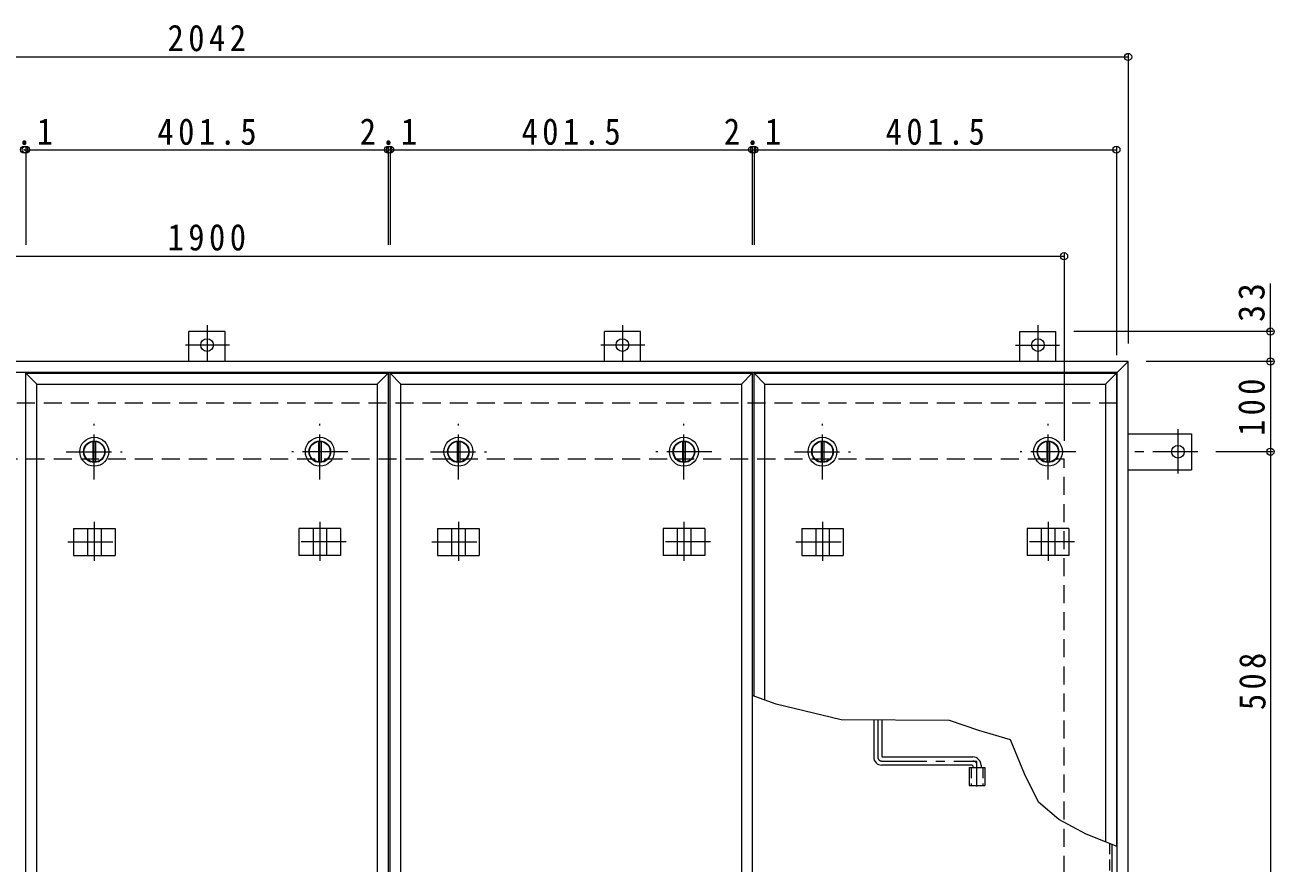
# Model space of a CAD drawing. Units: millimetres at full size, sheet at 1:10. Extents: x -2660 to 2777, y -1962 to 1732.
# Drawn here: x -1507 to -122, y 585 to 1515 of the extents above; entities that cross this region are included whole.
import ezdxf

# ---------------------------------------------------------------- set-up
doc = ezdxf.new("R2010")
doc.units = ezdxf.units.MM
doc.header["$LTSCALE"] = 10
doc.header["$PDMODE"] = 32
doc.header["$PDSIZE"] = 8
for name, pattern in [('CHAIN1', [8, 5, -1, 1, -1]), ('DASHED1', [1.8, 1.2, -0.6]), ('DASHED2', [3, 2, -1])]:
    doc.linetypes.add(name, pattern=pattern)
for name, color, linetype, lineweight in [('0-1_躯体', 2, 'Continuous', 9), ('0-2_仕上', 3, 'Continuous', 9), ('0-3_建具', 4, 'Continuous', 9), ('0-5_寸法', 7, 'DASHED1', 9), ('0-6_ハッチ', 6, 'Continuous', 9), ('0-A', 3, 'CHAIN1', 9), ('0-C', 2, 'Continuous', 9), ('0-E', 3, 'Continuous', 9), ('0-F', 7, 'Continuous', 9)]:
    doc.layers.add(name, color=color, linetype=linetype, lineweight=lineweight)
doc.styles.add('ＭＳ ゴシック', font='')
doc.styles.get('ＭＳ ゴシック').set_extended_font_data('MS Gothic')

msp = doc.modelspace()

# ---------------------------------------------------------------- linework, layer by layer
at = {"layer": '0-1_躯体', "linetype": 'DASHED2'}
for p, q in [((-295.89, 1095.44), (-2313.89, 1095.44)), ((-2254.89, 1033.44), (-354.89, 1033.44)), ((-354.89, 33.44), (-354.89, 1033.44))]:
    msp.add_line(p, q, dxfattribs=at)
at = {"layer": '0-1_躯体', "linetype": 'CHAIN1'}
for p, q in [((-1179.89, 1010.44), (-1179.89, 1072.44)), ((-776.27, 1010.44), (-776.27, 1072.44)), ((-372.64, 1010.44), (-372.64, 1072.44)), ((-1148.89, 1041.44), (-1210.89, 1041.44)), ((-745.27, 1041.44), (-807.27, 1041.44)), ((-341.64, 1041.44), (-403.64, 1041.44))]:
    msp.add_line(p, q, dxfattribs=at)
at = {"layer": '0-1_躯体'}
for p, q in [((-1181.39, 1052.84), (-1181.39, 1030.04)), ((-1178.39, 1052.84), (-1178.39, 1030.04)), ((-777.77, 1052.84), (-777.77, 1030.04)), ((-774.77, 1052.84), (-774.77, 1030.04)), ((-374.14, 1052.84), (-374.14, 1030.04)), ((-371.14, 1052.84), (-371.14, 1030.04))]:
    msp.add_line(p, q, dxfattribs=at)
for centre, radius in [((-1179.89, 1041.44), 16), ((-1179.89, 1041.44), 12), ((-1179.89, 1041.44), 11.5), ((-776.27, 1041.44), 16), ((-776.27, 1041.44), 12), ((-776.27, 1041.44), 11.5), ((-372.64, 1041.44), 16), ((-372.64, 1041.44), 12), ((-372.64, 1041.44), 11.5)]:
    msp.add_circle(centre, radius, dxfattribs=at)
at = {"layer": '0-2_仕上'}
for p, q in [((-1505.64, 1128.44), (-1493.64, 1116.44)), ((-1505.64, 1128.44), (-1104.14, 1128.44)), ((-1505.64, -61.56), (-1505.64, 1128.44)), ((-1116.14, 1116.44), (-1104.14, 1128.44)), ((-1104.14, 1128.44), (-1104.14, -61.56)), ((-1102.02, 1128.44), (-1090.02, 1116.44)), ((-1102.02, 1128.44), (-700.52, 1128.44)), ((-1102.02, -61.56), (-1102.02, 1128.44)), ((-712.52, 1116.44), (-700.52, 1128.44)), ((-700.52, 1128.44), (-700.52, -61.56)), ((-698.39, 1128.44), (-686.39, 1116.44)), ((-698.39, 1128.44), (-296.89, 1128.44)), ((-698.39, 770.47), (-698.39, 1128.44)), ((-308.89, 1116.44), (-296.89, 1128.44)), ((-296.89, 1128.44), (-296.89, 604.21)), ((-1493.64, 1116.44), (-1116.14, 1116.44)), ((-1493.64, -49.56), (-1493.64, 1116.44)), ((-1116.14, 1116.44), (-1116.14, -49.56)), ((-1090.02, 1116.44), (-712.52, 1116.44)), ((-1090.02, -49.56), (-1090.02, 1116.44)), ((-712.52, 1116.44), (-712.52, -49.56)), ((-686.39, 1116.44), (-308.89, 1116.44)), ((-686.39, 766.13), (-686.39, 1116.44)), ((-308.89, 1116.44), (-308.89, 608.86)), ((-460.04, 691.44), (-460.04, 671.44)), ((-460.04, 691.44), (-442.74, 691.44)), ((-442.74, 691.44), (-442.74, 671.44)), ((-460.04, 671.44), (-442.74, 671.44))]:
    msp.add_line(p, q, dxfattribs=at)
at = {"layer": '0-2_仕上', "linetype": 'DASHED1'}
for p, q in [((-457.74, 691.44), (-457.74, 671.44)), ((-445.04, 691.44), (-445.04, 671.44))]:
    msp.add_line(p, q, dxfattribs=at)
at = {"layer": '0-3_建具', "color": 2}
for p, q in [((-283.89, 1141.44), (-2325.89, 1141.44)), ((-283.89, 1141.44), (-295.89, 1129.44)), ((-283.89, -74.56), (-283.89, 1141.44)), ((-295.89, 1129.44), (-2313.89, 1129.44)), ((-295.89, -62.56), (-295.89, 1129.44))]:
    msp.add_line(p, q, dxfattribs=at)
at = {"layer": '0-3_建具'}
for p, q in [((-1452.98, 956.44), (-1452.98, 926.44)), ((-1452.98, 956.44), (-1406.81, 956.44)), ((-1437.39, 956.44), (-1437.39, 926.44)), ((-1422.39, 956.44), (-1422.39, 926.44)), ((-1406.81, 956.44), (-1406.81, 926.44)), ((-1156.81, 956.44), (-1202.98, 956.44)), ((-1202.98, 956.44), (-1202.98, 926.44)), ((-1187.39, 956.44), (-1187.39, 926.44)), ((-1172.39, 956.44), (-1172.39, 926.44)), ((-1156.81, 956.44), (-1156.81, 926.44)), ((-1049.36, 956.44), (-1049.36, 926.44)), ((-1049.36, 956.44), (-1003.18, 956.44)), ((-1033.77, 956.44), (-1033.77, 926.44)), ((-1018.77, 956.44), (-1018.77, 926.44)), ((-1003.18, 956.44), (-1003.18, 926.44)), ((-753.18, 956.44), (-799.36, 956.44)), ((-799.36, 956.44), (-799.36, 926.44)), ((-783.77, 956.44), (-783.77, 926.44)), ((-768.77, 956.44), (-768.77, 926.44)), ((-753.18, 956.44), (-753.18, 926.44)), ((-645.73, 956.44), (-645.73, 926.44)), ((-645.73, 956.44), (-599.56, 956.44)), ((-630.14, 956.44), (-630.14, 926.44)), ((-615.14, 956.44), (-615.14, 926.44)), ((-599.56, 956.44), (-599.56, 926.44)), ((-349.56, 956.44), (-395.73, 956.44)), ((-395.73, 956.44), (-395.73, 926.44)), ((-380.14, 956.44), (-380.14, 926.44)), ((-365.14, 956.44), (-365.14, 926.44)), ((-349.56, 956.44), (-349.56, 926.44)), ((-1452.98, 926.44), (-1406.81, 926.44)), ((-1156.81, 926.44), (-1202.98, 926.44)), ((-1049.36, 926.44), (-1003.18, 926.44)), ((-753.18, 926.44), (-799.36, 926.44)), ((-645.73, 926.44), (-599.56, 926.44)), ((-349.56, 926.44), (-395.73, 926.44))]:
    msp.add_line(p, q, dxfattribs=at)
at = {"layer": '0-3_建具', "linetype": 'CHAIN1'}
for p, q in [((-1429.89, 963.56), (-1429.89, 920.32)), ((-1179.89, 963.56), (-1179.89, 920.32)), ((-1026.27, 963.56), (-1026.27, 920.32)), ((-776.27, 963.56), (-776.27, 920.32)), ((-622.64, 963.56), (-622.64, 920.32)), ((-372.64, 963.56), (-372.64, 920.32)), ((-1459.3, 941.44), (-1400.48, 941.44)), ((-1150.48, 941.44), (-1209.3, 941.44)), ((-1055.68, 941.44), (-996.86, 941.44)), ((-746.86, 941.44), (-805.68, 941.44)), ((-652.05, 941.44), (-593.23, 941.44)), ((-343.23, 941.44), (-402.05, 941.44))]:
    msp.add_line(p, q, dxfattribs=at)
at = {"layer": '0-5_寸法', "linetype": 'Continuous'}
for p, q in [((-674, 761.66), (-700.52, 771.23)), ((-602.08, 743.98), (-674, 761.66))]:
    msp.add_line(p, q, dxfattribs=at)
msp.add_lwpolyline([(-295.89, 603.82), (-330.44, 617.2), (-360.67, 633.62), (-383.24, 652.86), (-398.59, 684.31), (-414.41, 721.77), (-449.37, 732.46), (-481.93, 743.26), (-602.08, 743.98)], dxfattribs=at)
at = {"layer": '0-6_ハッチ'}
for p, q in [((-565.89, 743.76), (-565.89, 702.94)), ((-556.89, 743.71), (-556.89, 703.94)), ((-456.89, 693.94), (-556.89, 693.94)), ((-555.89, 702.94), (-455.89, 702.94)), ((-455.89, 692.94), (-455.89, 691.44)), ((-446.89, 693.94), (-446.89, 691.44))]:
    msp.add_line(p, q, dxfattribs=at)
at = {"layer": '0-6_ハッチ', "linetype": 'CHAIN1'}
for p, q in [((-561.39, 743.74), (-561.39, 702.95)), ((-556.88, 698.44), (-451.39, 698.44)), ((-451.39, 670.06), (-451.39, 698.44))]:
    msp.add_line(p, q, dxfattribs=at)
at = {"layer": '0-6_ハッチ'}
for centre, radius, start, end in [((-556.89, 702.94), 9, 180, 270), ((-555.89, 703.94), 1, 180, 270), ((-456.89, 692.94), 1, 0, 90), ((-455.89, 693.94), 9, 0, 90)]:
    msp.add_arc(centre, radius, start, end, dxfattribs=at)
at = {"layer": '0-6_ハッチ', "linetype": 'CHAIN1'}
for centre, radius, start, end in [((-556.88, 702.95), 4.51, 180, 270), ((-455.89, 693.94), 4.5, 360, 89.70431)]:
    msp.add_arc(centre, radius, start, end, dxfattribs=at)
at = {"layer": '0-A', "linetype": 'DASHED1'}
msp.add_line((-304.59, 607.19), (-304.59, -16.86), dxfattribs=at)
at = {"layer": '0-A', "linetype": 'Continuous'}
msp.add_line((-301.39, -20.06), (-301.39, 605.95), dxfattribs=at)
at = {"layer": '0-C', "linetype": 'CHAIN1'}
for p, q in [((-1429.89, 1010.44), (-1429.89, 1072.44)), ((-1026.27, 1010.44), (-1026.27, 1072.44)), ((-622.64, 1010.44), (-622.64, 1072.44)), ((-1460.89, 1041.44), (-1398.89, 1041.44)), ((-1057.27, 1041.44), (-995.27, 1041.44)), ((-653.64, 1041.44), (-591.64, 1041.44))]:
    msp.add_line(p, q, dxfattribs=at)
at = {"layer": '0-C'}
for p, q in [((-1431.39, 1052.84), (-1431.39, 1030.04)), ((-1428.39, 1052.84), (-1428.39, 1030.04)), ((-1027.77, 1052.84), (-1027.77, 1030.04)), ((-1024.77, 1052.84), (-1024.77, 1030.04)), ((-624.14, 1052.84), (-624.14, 1030.04)), ((-621.14, 1052.84), (-621.14, 1030.04))]:
    msp.add_line(p, q, dxfattribs=at)
for centre, radius in [((-1429.89, 1041.44), 16), ((-1429.89, 1041.44), 12), ((-1429.89, 1041.44), 11.5), ((-1026.27, 1041.44), 16), ((-1026.27, 1041.44), 12), ((-1026.27, 1041.44), 11.5), ((-622.64, 1041.44), 16), ((-622.64, 1041.44), 12), ((-622.64, 1041.44), 11.5)]:
    msp.add_circle(centre, radius, dxfattribs=at)
at = {"layer": '0-E', "linetype": 'CHAIN1'}
for p, q in [((-1304.89, 1181.8), (-1304.89, 1141.64)), ((-844.39, 1181.8), (-844.39, 1141.64)), ((-383.89, 1181.8), (-383.89, 1141.64)), ((-1280.05, 1159.64), (-1328.94, 1159.64)), ((-819.55, 1159.64), (-868.44, 1159.64)), ((-408.73, 1159.64), (-359.85, 1159.64)), ((-228.69, 1066.28), (-228.69, 1017.39)), ((-206.53, 1041.44), (-283.89, 1041.44))]:
    msp.add_line(p, q, dxfattribs=at)
at = {"layer": '0-E'}
for p, q in [((-1324.89, 1141.44), (-1324.89, 1174.64)), ((-1284.89, 1174.64), (-1324.89, 1174.64)), ((-1284.89, 1141.44), (-1284.89, 1174.64)), ((-864.39, 1141.44), (-864.39, 1174.64)), ((-824.39, 1174.64), (-864.39, 1174.64)), ((-824.39, 1141.44), (-824.39, 1174.64)), ((-403.89, 1174.64), (-363.89, 1174.64)), ((-403.89, 1141.44), (-403.89, 1174.64)), ((-363.89, 1141.44), (-363.89, 1174.64)), ((-283.89, 1061.44), (-213.69, 1061.44)), ((-213.69, 1061.44), (-213.69, 1021.44)), ((-283.89, 1021.44), (-213.69, 1021.44))]:
    msp.add_line(p, q, dxfattribs=at)
for centre in [(-1304.89, 1159.64), (-844.39, 1159.64), (-383.89, 1159.64), (-228.69, 1041.44)]:
    msp.add_circle(centre, 7, dxfattribs=at)
at = {"layer": '0-F'}
for p, q in [((-283.89, 1482.15), (-283.89, 1161.44)), ((-2325.89, 1479.15), (-283.89, 1479.15)), ((-1507.77, 1376.36), (-1505.64, 1376.36)), ((-1505.64, 1379.36), (-1505.64, 1270.68)), ((-1505.64, 1376.36), (-1104.14, 1376.36)), ((-1104.14, 1379.36), (-1104.14, 1270.68)), ((-1104.14, 1376.36), (-1102.02, 1376.36)), ((-1102.02, 1379.36), (-1102.02, 1270.68)), ((-1102.02, 1376.36), (-700.52, 1376.36)), ((-700.52, 1379.36), (-700.52, 1270.68)), ((-700.52, 1376.36), (-698.39, 1376.36)), ((-698.39, 1379.36), (-698.39, 1270.68)), ((-698.39, 1376.36), (-296.89, 1376.36)), ((-296.89, 1379.36), (-296.89, 1148.44)), ((-354.89, 1261.16), (-354.89, 1053.44)), ((-2254.89, 1258.16), (-354.89, 1258.16)), ((-126.12, 1174.64), (-126.12, 1227.8)), ((-123.12, 1174.64), (-343.89, 1174.64)), ((-126.12, 1141.44), (-126.12, 1174.64)), ((-123.12, 1141.44), (-263.89, 1141.44)), ((-126.12, 1141.44), (-126.12, 1041.44)), ((-123.12, 1041.44), (-186.53, 1041.44)), ((-126.12, 1041.44), (-126.12, 533.44))]:
    msp.add_line(p, q, dxfattribs=at)
for p in [(-283.89, 1479.15), (-1507.77, 1376.36), (-1505.64, 1376.36), (-1104.14, 1376.36), (-1102.02, 1376.36), (-700.52, 1376.36), (-698.39, 1376.36), (-296.89, 1376.36), (-354.89, 1258.16), (-126.12, 1174.64), (-126.12, 1141.44), (-126.12, 1041.44)]:
    msp.add_point(p, dxfattribs=at)

# ---------------------------------------------------------------- texts
at = {"layer": '0-F', "color": 2, "char_height": 29.33, "attachment_point": 7, "style": 'ＭＳ ゴシック'}
for s, insert in [('\\T1.28;\\W0.9;2042', (-1348.64, 1485.15)), ('\\T1.27;\\W0.9;2.1', (-1539.21, 1381.36)), ('\\T1.28;\\W0.9;401.5', (-1359.89, 1381.36)), ('\\T1.27;\\W0.9;2.1', (-1135.58, 1381.36)), ('\\T1.28;\\W0.9;401.5', (-956.27, 1381.36)), ('\\T1.27;\\W0.9;2.1', (-731.96, 1381.36)), ('\\T1.28;\\W0.9;401.5', (-552.64, 1381.36)), ('\\T1.28;\\W0.9;1900', (-1348.64, 1264.16))]:
    msp.add_mtext(s, dxfattribs=dict(at, insert=insert))
at = {"layer": '0-F', "color": 2, "char_height": 29.33, "attachment_point": 7, "rotation": 90, "style": 'ＭＳ ゴシック'}
for s, insert in [('\\T1.27;\\W0.95;33', (-132.12, 1185.3)), ('\\T1.27;\\W0.9;100', (-132.12, 1058.94)), ('\\T1.27;\\W0.9;508', (-131.12, 754.94))]:
    msp.add_mtext(s, dxfattribs=dict(at, insert=insert))

doc.saveas('drawing.dxf')
